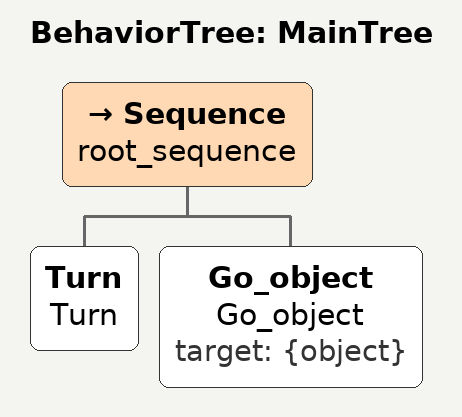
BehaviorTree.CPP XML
<root main_tree_to_execute = "MainTree" >
    <BehaviorTree ID="MainTree">
      <Sequence name="root_sequence">
        <Turn   name="Turn"/>
        <Go_object   name="Go_object" target="{object}"/>
      </Sequence>
    </BehaviorTree>
</root>
